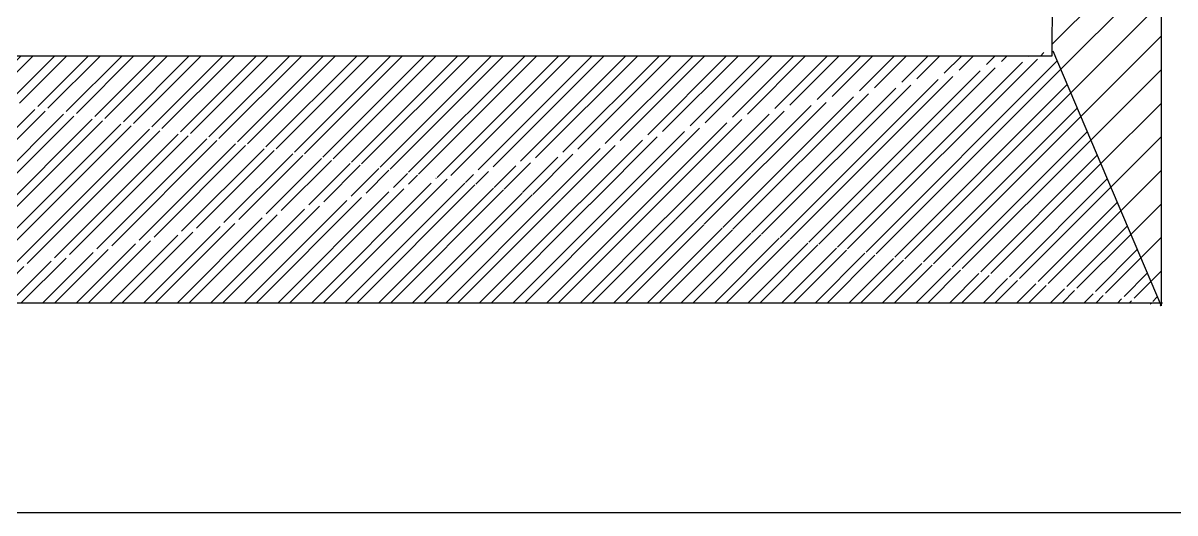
# Model space of a CAD drawing. Extents: x 48388 to 147340, y 33806 to 122092.
# Drawn here: x 64016 to 67048, y 60885 to 62175 of the extents above; entities that cross this region are included whole.
import ezdxf

# ---------------------------------------------------------------- set-up
doc = ezdxf.new("R2010")
doc.units = 0
doc.header["$LTSCALE"] = 1000
doc.header["$MEASUREMENT"] = 0
doc.layers.get('0').update_dxf_attribs({"linetype": 'CONTINUOUS'})

msp = doc.modelspace()

# ---------------------------------------------------------------- hatches: boundary and pattern name
h = msp.add_hatch()
h.set_pattern_fill('ANSI31', color=256, scale=500, style=0)
h.set_pattern_definition([(45, (48760.43, 54231), (-44.19417, 44.19417), [])])
edge = h.paths.add_edge_path()
edge.add_line((66726.7, 64199.1), (66724.1, 62088))
edge.add_line((66726.7, 64199.1), (67011.4, 63527.2))
edge.add_line((67011.4, 63527.2), (67011.4, 61430.4))
edge.add_line((66726.7, 62102.3), (67011.4, 61430.4))
h = msp.add_hatch()
h.set_pattern_fill('金属', color=256, scale=50, style=0)
h.set_pattern_definition([(45, (48760.43, 54231), (-44.19417, 44.19417), []), (45, (48760.43, 54262.25), (-44.19417, 44.19417), [])])
edge = h.paths.add_edge_path()
edge.add_line((63228.7, 62102.3), (63513.4, 61430.4))
edge.add_line((66724.1, 62088), (63231.6, 62088))
edge.add_line((67015.4, 61438), (63522.9, 61438))
edge.add_line((66726.7, 62102.3), (67011.4, 61430.4))

# ---------------------------------------------------------------- linework, layer by layer
for p, q in [((66726.7, 64199.1), (66724.1, 62088)), ((67011.4, 63527.2), (67011.4, 61430.4)), ((66724.1, 62088), (63231.6, 62088)), ((66726.7, 62102.3), (67011.4, 61430.4)), ((67015.4, 61438), (63522.9, 61438)), ((70119.7, 60885.3), (62271.7, 60885.3))]:
    msp.add_line(p, q)

doc.saveas('drawing.dxf')
